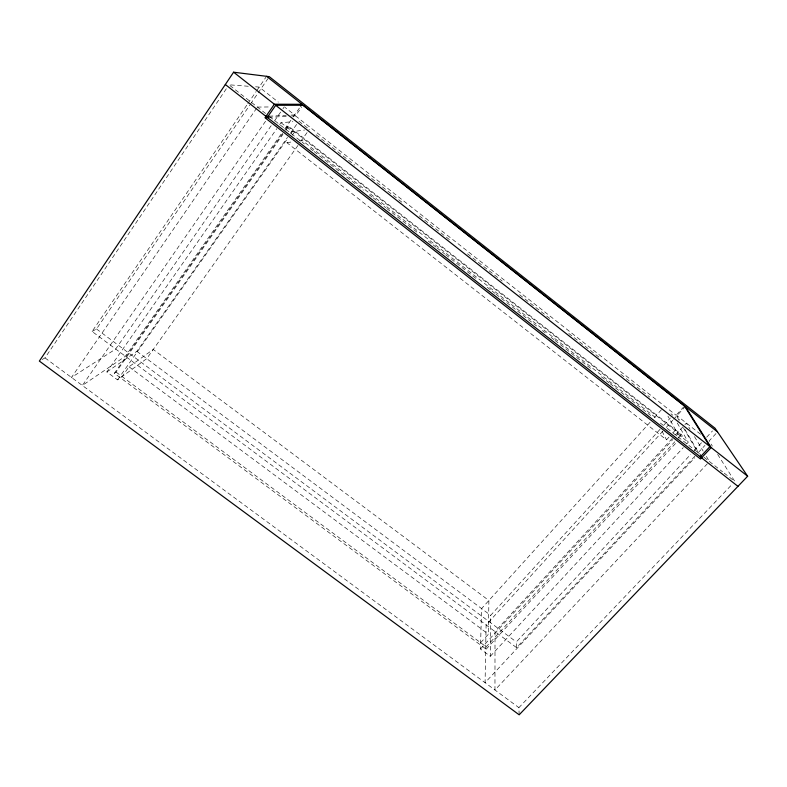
<?xml version="1.0" encoding="UTF-8"?>
<svg xmlns="http://www.w3.org/2000/svg" width="787" height="787" viewBox="0 0 787 787"><rect width="100%" height="100%" fill="white"/><g stroke="black" fill="none" stroke-linecap="round" stroke-linejoin="round"><path stroke-width="0.59" stroke-dasharray="3.94 2.95" d="M650.111 422.255L481.575 608.577L480.464 649.009L490.301 656.299L490.675 615.365L660.49 428.836M480.641 642.713L488.442 634.184L488.884 600.491L153.239 349.458L129.009 366.781L122.103 376.579M282.681 133.387L114.351 373.294L486.15 649.177L486.189 646.835L674.813 441.763M42.173 359.492L44.997 357.898L226.931 87.849M694.931 456.175L516.547 647.612L92.079 331.455L247.157 104.661M247.846 103.648L256.159 91.499M256.847 90.485L265.878 77.293M92.079 331.455L96.496 328.976L249.843 105.025M250.532 104.012L257.477 93.879M258.166 92.866L267.885 78.68M256.71 108.085L71.489 377.455L115.679 349.035L271.653 124.995M265.553 121.247L82.35 385.473L125.369 356.255L281.903 133.023M274.466 120.952L282.189 109.855M282.897 108.842L284.304 106.825M297.958 145.438L146.716 358.665L117.548 379.885L106.845 371.956L276.768 128.724M279.582 124.71L280.979 122.693L292.912 121.71M284.727 129.009L292.479 117.942M293.187 116.938L300.014 107.199M285.494 129.363L287.609 126.353L288.622 126.254L681.453 434.532L682.329 436.077L679.83 438.782M291.82 116.073L295.499 115.866L301.608 107.17M114.351 373.294L116.063 372.094L282.986 134.282M285.799 130.268L288.622 126.254M106.845 371.956L136.869 351.317L287.56 137.292M290.383 133.269L296.748 124.228M117.548 379.885L288.15 137.676M290.974 133.662L292.39 131.645L304.559 130.042M668.97 437.129L666.491 439.835L286.97 142.762L288.986 139.899M292.351 135.118L295.046 131.301M300.791 141.434L309.311 129.422M654.223 417.71L662.447 408.62M663.785 425.216L670.386 417.976M679.142 420.445L676.112 415.241L683.726 406.879M662.91 431.079L486.11 624.937L485.077 682.693L694.754 457.778M666.205 427.459L672.816 420.209M673.642 419.304L685.32 406.505M673.101 432.624L675.58 429.918M672.265 438.418L495.013 631.567L494.964 689.992L708.595 462.431M675.58 434.808L686.353 423.072L690.091 429.308M480.464 649.009L672.885 439.461M676.2 435.85L677.863 434.04L667.937 416.136M678.128 438.152L681.453 434.532M486.15 649.177L676.505 442.392M490.301 656.299L683.283 447.606M686.608 444.006L688.271 442.205L677.007 422.511M516.547 647.612L516.331 641.936L690.809 454.247M694.154 450.656L701.67 442.569M706.677 437.188L712.52 430.902M698.276 452.574L704.975 445.383M716.003 433.548L709.097 440.966L712.373 446.121M519.174 714.803L518.889 707.641L732.313 484.133M286.97 142.762L292.656 141.729M299.483 140.489L301.755 140.076L654.843 417.031L656.506 420.288M268.524 117.342L286.921 116.338M269.046 116.201L286.242 115.345M290.944 115.109L294.594 114.932L285.032 107.396M257.398 107.071L270.846 106.943M248.308 86.255L228.958 84.789L265.75 113.613M255.559 86.796L259.189 87.072L278.332 102.133M44.997 357.898L518.889 707.641M116.063 372.094L486.189 646.835M96.496 328.976L516.331 641.936M129.009 366.781L488.442 634.184M136.869 351.317L490.675 615.365M287.609 126.353L682.329 436.077M280.979 122.693L292.39 131.645M677.863 434.04L688.271 442.205M269.616 116.643L304.441 143.952M310.235 148.507L313.137 150.779M314.111 151.537L363.437 190.218M369.241 194.773L372.143 197.045M373.107 197.803L385.689 207.66M386.653 208.427L418.566 233.454M428.246 241.038L432.112 244.068M433.076 244.826L435.978 247.108M436.952 247.866L444.685 253.935M445.649 254.693L477.571 279.719M487.242 287.304L491.118 290.334M492.082 291.092L494.984 293.374M495.948 294.131L532.701 322.955M533.675 323.713L536.577 325.985M542.381 330.54L545.283 332.812M551.077 337.357L553.979 339.64M554.953 340.397L591.706 369.221M601.376 376.806L605.242 379.836M606.216 380.593L609.118 382.866M610.082 383.633L650.711 415.487M660.382 423.072L663.284 425.344M667.15 428.374L700.823 454.778M703.903 457.198L722.564 471.836M724.217 473.125L733.907 480.729M700.587 434.267L676.948 415.674L679.417 419.894M295.499 115.866L676.112 415.241M298.873 121.208L307.412 127.927M316.069 134.725L354.642 165.063M366.221 174.163L403.829 203.735M419.264 215.864L451.089 240.891M467.488 253.778L502.204 281.077M519.568 294.732L551.392 319.748M568.755 333.403L600.579 358.429M620.835 374.346L649.767 397.101M670.937 413.746L672.855 415.261M717.626 454.374L735.333 482.224M694.468 436.588L703.204 451.148M706.323 456.342L709.441 461.536M684.956 429.377L699.112 453.617M683.382 427.725L697.931 452.712M662.054 431.148L666.491 439.835"/><path stroke-width="1.18" d="M233.611 72.197L39.35 361.076L519.174 714.803L747.65 476.224L715.029 428.207L269.272 76.654L233.611 72.197L274.358 104.218L302.051 104.307L300.693 106.235M274.358 104.218L264.993 117.735L700.479 458.998L711.173 447.557L685.32 406.505M267.295 117.411L275.706 105.281L302.956 105.242L684.493 406.043L709.953 446.603L700.361 456.873M266.026 117.676L268.101 117.568M265.947 116.358L269.046 116.201M225.328 84.514L737.96 486.346M275.706 105.281L709.953 446.603M711.173 447.557L747.65 476.224M266.547 76.319L717.537 431.906M700.341 455.722L701.581 457.827"/></g></svg>
